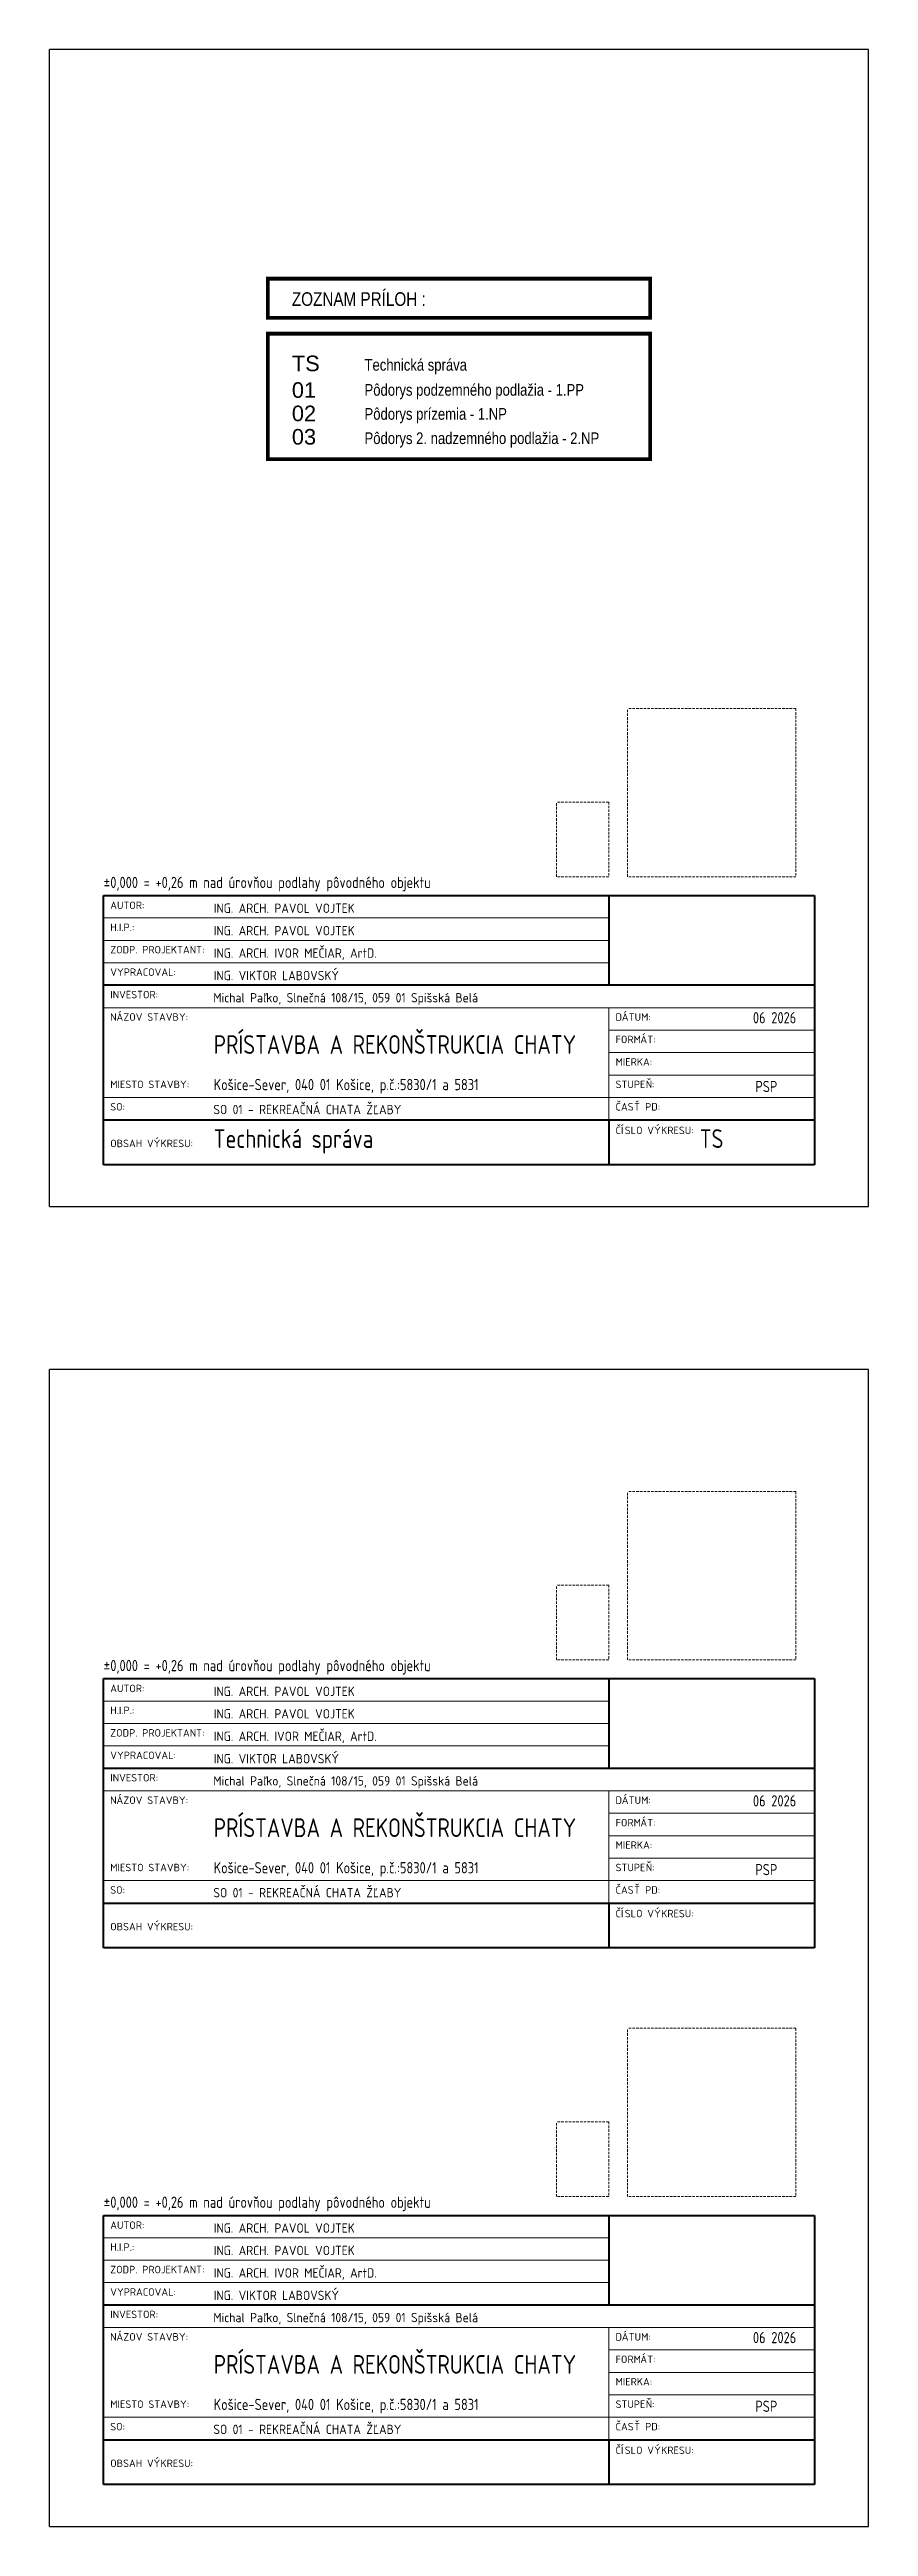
# Model space of a CAD drawing. Header units: millimetres. Extents: x 122211 to 176654, y 13823 to 90794.
# Drawn here: x 160248 to 176654, y 41124 to 90794 of the extents above; entities that cross this region are included whole.
import ezdxf

# ---------------------------------------------------------------- set-up
doc = ezdxf.new("R2010")
doc.units = ezdxf.units.MM
doc.linetypes.add('DASH', pattern=[75, 50, -25])
doc.layers.add('AA_rozpiska', color=7, linetype='Continuous')
doc.layers.add('Rozpiska', color=7, linetype='Continuous')
doc.layers.add('G-ANNO-TTLB', color=6, linetype='Continuous', lineweight=9)
doc.layers.add('G-ANNO-TTLB-WIDE', color=214, linetype='Continuous', lineweight=50)
doc.layers.add('netlac', color=6, linetype='Continuous', plot=False)
doc.styles.add('ARIAL R', font='arial.ttf')
doc.styles.add('ISOCPEUR_2', font='isocpeur.ttf', dxfattribs={"height": 150})
doc.styles.add('ISOCPEUR_3', font='isocpeur.ttf', dxfattribs={"width": 0.8, "height": 320})
doc.styles.add('ISOCPEUR_4', font='isocpeur.ttf', dxfattribs={"width": 0.8, "height": 5})
doc.styles.add('ISOCPEUR_5', font='isocpeur.ttf', dxfattribs={"width": 0.9, "height": 2.5})

msp = doc.modelspace()

# ---------------------------------------------------------------- linework, layer by layer
msp.add_line((176654, 68430), (176654, 89955))
at = {"layer": 'G-ANNO-TTLB', "color": 7, "linetype": 'DASH'}
for p, q in [((171826, 74205), (171826, 77580)), ((175201, 77580), (171826, 77580)), ((175201, 77580), (175201, 74205)), ((170401, 74205), (170401, 75705)), ((171451, 75705), (170401, 75705)), ((171451, 75705), (171451, 74205)), ((171451, 74205), (170401, 74205)), ((175201, 74205), (171826, 74205)), ((171826, 58500), (171826, 61875)), ((175201, 61875), (171826, 61875)), ((175201, 61875), (175201, 58500)), ((170401, 58500), (170401, 60000)), ((171451, 60000), (170401, 60000)), ((171451, 60000), (171451, 58500)), ((171451, 58500), (170401, 58500)), ((175201, 58500), (171826, 58500)), ((171826, 47738), (171826, 51113)), ((175201, 51113), (171826, 51113)), ((175201, 51113), (175201, 47738)), ((170401, 47738), (170401, 49238)), ((171451, 49238), (170401, 49238)), ((171451, 49238), (171451, 47738)), ((171451, 47738), (170401, 47738)), ((175201, 47738), (171826, 47738))]:
    msp.add_line(p, q, dxfattribs=at)
at = {"layer": 'G-ANNO-TTLB', "color": 7}
for p, q in [((171451, 73380), (161326, 73380)), ((171451, 72930), (161326, 72930)), ((171451, 72480), (161326, 72480)), ((175576, 71580), (161326, 71580)), ((171451, 71580), (171451, 69330)), ((175576, 71130), (171451, 71130)), ((175576, 70680), (171451, 70680)), ((175576, 70230), (171451, 70230)), ((175576, 69780), (161326, 69780)), ((171451, 57675), (161326, 57675)), ((171451, 57225), (161326, 57225)), ((171451, 56775), (161326, 56775)), ((175576, 55875), (161326, 55875)), ((171451, 55875), (171451, 53625)), ((175576, 55425), (171451, 55425)), ((175576, 54975), (171451, 54975)), ((175576, 54525), (171451, 54525)), ((175576, 54075), (161326, 54075)), ((171451, 46913), (161326, 46913)), ((171451, 46463), (161326, 46463)), ((171451, 46013), (161326, 46013)), ((175576, 45113), (161326, 45113)), ((171451, 45113), (171451, 42863)), ((175576, 44663), (171451, 44663)), ((175576, 44213), (171451, 44213)), ((175576, 43763), (171451, 43763)), ((175576, 43313), (161326, 43313))]:
    msp.add_line(p, q, dxfattribs=at)
at = {"layer": 'G-ANNO-TTLB-WIDE', "color": 7}
for p, q in [((161326, 73830), (175576, 73830)), ((161326, 68430), (161326, 73830)), ((171451, 73830), (171451, 72030)), ((175576, 73830), (175576, 68430)), ((175576, 72030), (161326, 72030)), ((161326, 69330), (175576, 69330)), ((171451, 69330), (171451, 68430)), ((175576, 68430), (161326, 68430)), ((161326, 58125), (175576, 58125)), ((161326, 52725), (161326, 58125)), ((171451, 58125), (171451, 56325)), ((175576, 58125), (175576, 52725)), ((175576, 56325), (161326, 56325)), ((161326, 53625), (175576, 53625)), ((171451, 53625), (171451, 52725)), ((175576, 52725), (161326, 52725)), ((161326, 47363), (175576, 47363)), ((161326, 41963), (161326, 47363)), ((171451, 47363), (171451, 45563)), ((175576, 47363), (175576, 41963)), ((175576, 45563), (161326, 45563)), ((161326, 42863), (175576, 42863)), ((171451, 42863), (171451, 41963)), ((175576, 41963), (161326, 41963))]:
    msp.add_line(p, q, dxfattribs=at)
at = {"layer": 'netlac'}
for p, q in [((160248, 67591), (160248, 90794)), ((160248, 41124), (160248, 64327))]:
    msp.add_line(p, q, dxfattribs=at)
for points in [[(160248, 67591), (176654, 67591), (176654, 90794), (160248, 90794)], [(160248, 41124), (176654, 41124), (176654, 64327), (160248, 64327)]]:
    msp.add_lwpolyline(points, dxfattribs=at)
at = {"layer": 'Rozpiska', "color": 7, "linetype": 'Continuous', "const_width": 74.8}
for points in [[(164618, 85415), (164618, 86200), (172283, 86200), (172283, 85415)], [(164618, 82578), (164618, 85096), (172283, 85096), (172283, 82578)]]:
    msp.add_lwpolyline(points, close=True, dxfattribs=at)

# ---------------------------------------------------------------- texts
at = {"layer": 'AA_rozpiska', "color": 7, "style": 'ARIAL R', "width": 0.8}
for s, height, p in [('ZOZNAM PRÍLOH :', 273.44, (165102, 85654)), ('Technická správa', 234.38, (166558, 84354)), ('Pôdorys podzemného podlažia - 1.PP ', 234.38, (166558, 83852)), ('Pôdorys prízemia - 1.NP ', 234.38, (166558, 83370)), ('Pôdorys 2. nadzemného podlažia - 2.NP ', 234.38, (166558, 82883))]:
    msp.add_text(s, height=height, dxfattribs=at).set_placement(p)
at = {"layer": 'AA_rozpiska', "color": 7, "style": 'ARIAL R'}
for s, p in [('TS', (165102, 84344)), ('01', (165102, 83810)), ('02', (165102, 83341)), ('03', (165102, 82872))]:
    msp.add_text(s, height=312.5, dxfattribs=at).set_placement(p)
at = {"layer": 'G-ANNO-TTLB', "color": 7, "attachment_point": 1}
for s, insert, char_height, width, style in [('\\fISOCPEUR|b0|i0|c238|p34|;\\W.9;±', (161326, 74205), 225, 167.75, 'ISOCPEUR_3'), ('0,000 = +0,26 m nad úrovňou podlahy pôvodného objektu', (161464, 74205), 225, 8827.44, 'ISOCPEUR_3'), ('AUTOR:', (161463, 73709), 150, 571.2, 'ISOCPEUR_2'), ('ING. ARCH. PAVOL VOJTEK', (163536, 73669), 187.5, 7123.66, 'ISOCPEUR_5'), ('H.I.P.:', (161463, 73268), 150, 571.2, 'ISOCPEUR_2'), ('ING. ARCH. PAVOL VOJTEK', (163536, 73219), 187.5, 7123.66, 'ISOCPEUR_5'), ('ZODP. PROJEKTANT:', (161463, 72818), 150, 2290.82, 'ISOCPEUR_2'), ('ING. ARCH. IVOR MEČIAR, ArtD.', (163536, 72769), 187.5, 7123.66, 'ISOCPEUR_5'), ('VYPRACOVAL:', (161463, 72368), 150, 1611.39, 'ISOCPEUR_2'), ('ING. VIKTOR LABOVSKÝ', (163536, 72319), 187.5, 7123.66, 'ISOCPEUR_5'), ('INVESTOR:', (161463, 71918), 150, 1160.44, 'ISOCPEUR_2'), ('Michal Paľko, Slnečná 108/15, 059 01 Spišská Belá', (163529, 71874), 187.5, 9497.87, 'ISOCPEUR_5'), ('\\fISOCPEUR|b0|i0|c238|p34|;N', (161463, 71468), 150, 150.32, 'ISOCPEUR_2'), ('\\fISOCPEUR|b0|i0|c238|p34|;Á', (161587, 71468), 150, 168.35, 'ISOCPEUR_2'), ('ZOV STAVBY:', (161726, 71468), 150, 1593.35, 'ISOCPEUR_2'), ('PRÍSTAVBA A REKONŠTRUKCIA CHATY', (163536, 71029), 375, 7359.54, 'ISOCPEUR_4'), ('\\fISOCPEUR|b0|i0|c238|p34|;D', (171588, 71468), 150, 150.32, 'ISOCPEUR_2'), ('\\fISOCPEUR|b0|i0|c238|p34|;Á', (171712, 71468), 150, 168.35, 'ISOCPEUR_2'), ('TUM:', (171851, 71468), 150, 523.1, 'ISOCPEUR_2'), ('\\fISOCPEUR|b0|i0|c238|p34|;Á', (172084, 71018), 150, 168.35, 'ISOCPEUR_2'), ('06 2026', (174340, 71492), 225, 1325.79, 'ISOCPEUR_3'), ('FORM', (171588, 71018), 150, 601.27, 'ISOCPEUR_2'), ('MIERKA:', (171588, 70568), 150, 877.85, 'ISOCPEUR_2'), ('T:', (172223, 71018), 150, 204.43, 'ISOCPEUR_2'), ('MIESTO STAVBY:', (161463, 70118), 150, 1930.06, 'ISOCPEUR_2'), ('\\A1;\\pxt24;Košice-Sever, 040 01 Košice, p.č.:5830/1 a 5831', (163536, 70151), 225, 7215.54, 'ISOCPEUR_3'), ('STUPE', (171588, 70118), 150, 733.54, 'ISOCPEUR_2'), ('\\fISOCPEUR|b0|i0|c238|p34|;Ň', (172193, 70118), 150, 150.32, 'ISOCPEUR_2'), ('\\fISOCPEUR|b0|i0|c238|p34|;:', (172317, 70118), 150, 54.11, 'ISOCPEUR_2'), ('SO:', (161463, 69668), 150, 354.75, 'ISOCPEUR_2'), ('SO 01 - REKREAČNÁ CHATA ŽĽABY', (163529, 69632), 187.5, 6551.98, 'ISOCPEUR_5'), ('\\fISOCPEUR|b0|i0|c238|p34|;Č', (171588, 69668), 150, 132.28, 'ISOCPEUR_2'), ('AS', (171697, 69668), 150, 318.67, 'ISOCPEUR_2'), ('\\fISOCPEUR|b0|i0|c238|p34|;Ť', (171960, 69668), 150, 150.32, 'ISOCPEUR_2'), (' PD:', (172084, 69668), 150, 468.99, 'ISOCPEUR_2'), ('Technická správa', (163536, 69142), 375, 7659.59, 'ISOCPEUR_4'), ('\\fISOCPEUR|b0|i0|c238|p34|;Č', (171588, 69195), 150, 132.28, 'ISOCPEUR_2'), ('\\fISOCPEUR|b0|i0|c238|p34|;Í', (171697, 69195), 150, 90.19, 'ISOCPEUR_2'), ('SLO V', (171772, 69195), 150, 715.51, 'ISOCPEUR_2'), ('\\fISOCPEUR|b0|i0|c238|p34|;Ý', (172362, 69195), 150, 168.35, 'ISOCPEUR_2'), ('KRESU:', (172501, 69195), 150, 787.66, 'ISOCPEUR_2'), ('TS', (173275, 69142), 375, 7659.59, 'ISOCPEUR_4'), ('OBSAH V', (161463, 68933), 150, 1052.21, 'ISOCPEUR_2'), ('\\fISOCPEUR|b0|i0|c238|p34|;Ý', (162331, 68933), 150, 168.35, 'ISOCPEUR_2'), ('KRESU:', (162470, 68933), 150, 787.66, 'ISOCPEUR_2'), ('\\fISOCPEUR|b0|i0|c238|p34|;\\W.9;±', (161326, 58500), 225, 167.75, 'ISOCPEUR_3'), ('0,000 = +0,26 m nad úrovňou podlahy pôvodného objektu', (161464, 58500), 225, 8827.44, 'ISOCPEUR_3'), ('AUTOR:', (161463, 58004), 150, 571.2, 'ISOCPEUR_2'), ('ING. ARCH. PAVOL VOJTEK', (163536, 57964), 187.5, 7123.66, 'ISOCPEUR_5'), ('H.I.P.:', (161463, 57563), 150, 571.2, 'ISOCPEUR_2'), ('ING. ARCH. PAVOL VOJTEK', (163536, 57514), 187.5, 7123.66, 'ISOCPEUR_5'), ('ING. ARCH. IVOR MEČIAR, ArtD.', (163536, 57064), 187.5, 7123.66, 'ISOCPEUR_5'), ('ZODP. PROJEKTANT:', (161463, 57113), 150, 2290.82, 'ISOCPEUR_2'), ('VYPRACOVAL:', (161463, 56663), 150, 1611.39, 'ISOCPEUR_2'), ('ING. VIKTOR LABOVSKÝ', (163536, 56614), 187.5, 7123.66, 'ISOCPEUR_5'), ('INVESTOR:', (161463, 56213), 150, 1160.44, 'ISOCPEUR_2'), ('Michal Paľko, Slnečná 108/15, 059 01 Spišská Belá', (163529, 56169), 187.5, 9497.87, 'ISOCPEUR_5'), ('\\fISOCPEUR|b0|i0|c238|p34|;N', (161463, 55763), 150, 150.32, 'ISOCPEUR_2'), ('\\fISOCPEUR|b0|i0|c238|p34|;Á', (161587, 55763), 150, 168.35, 'ISOCPEUR_2'), ('ZOV STAVBY:', (161726, 55763), 150, 1593.35, 'ISOCPEUR_2'), ('\\fISOCPEUR|b0|i0|c238|p34|;D', (171588, 55763), 150, 150.32, 'ISOCPEUR_2'), ('\\fISOCPEUR|b0|i0|c238|p34|;Á', (171712, 55763), 150, 168.35, 'ISOCPEUR_2'), ('TUM:', (171851, 55763), 150, 523.1, 'ISOCPEUR_2'), ('06 2026', (174340, 55787), 225, 1325.79, 'ISOCPEUR_3'), ('PRÍSTAVBA A REKONŠTRUKCIA CHATY', (163536, 55324), 375, 7359.54, 'ISOCPEUR_4'), ('FORM', (171588, 55313), 150, 601.27, 'ISOCPEUR_2'), ('\\fISOCPEUR|b0|i0|c238|p34|;Á', (172084, 55313), 150, 168.35, 'ISOCPEUR_2'), ('T:', (172223, 55313), 150, 204.43, 'ISOCPEUR_2'), ('MIERKA:', (171588, 54863), 150, 877.85, 'ISOCPEUR_2'), ('MIESTO STAVBY:', (161463, 54413), 150, 1930.06, 'ISOCPEUR_2'), ('\\A1;\\pxt24;Košice-Sever, 040 01 Košice, p.č.:5830/1 a 5831', (163536, 54446), 225, 7215.54, 'ISOCPEUR_3'), ('STUPE', (171588, 54413), 150, 733.54, 'ISOCPEUR_2'), ('\\fISOCPEUR|b0|i0|c238|p34|;Ň', (172193, 54413), 150, 150.32, 'ISOCPEUR_2'), ('\\fISOCPEUR|b0|i0|c238|p34|;:', (172317, 54413), 150, 54.11, 'ISOCPEUR_2'), ('SO:', (161463, 53963), 150, 354.75, 'ISOCPEUR_2'), ('SO 01 - REKREAČNÁ CHATA ŽĽABY', (163529, 53927), 187.5, 6551.98, 'ISOCPEUR_5'), ('\\fISOCPEUR|b0|i0|c238|p34|;Č', (171588, 53963), 150, 132.28, 'ISOCPEUR_2'), ('AS', (171697, 53963), 150, 318.67, 'ISOCPEUR_2'), ('\\fISOCPEUR|b0|i0|c238|p34|;Ť', (171960, 53963), 150, 150.32, 'ISOCPEUR_2'), (' PD:', (172084, 53963), 150, 468.99, 'ISOCPEUR_2'), ('OBSAH V', (161463, 53228), 150, 1052.21, 'ISOCPEUR_2'), ('\\fISOCPEUR|b0|i0|c238|p34|;Ý', (162331, 53228), 150, 168.35, 'ISOCPEUR_2'), ('KRESU:', (162470, 53228), 150, 787.66, 'ISOCPEUR_2'), ('\\fISOCPEUR|b0|i0|c238|p34|;Č', (171588, 53490), 150, 132.28, 'ISOCPEUR_2'), ('\\fISOCPEUR|b0|i0|c238|p34|;Í', (171697, 53490), 150, 90.19, 'ISOCPEUR_2'), ('SLO V', (171772, 53490), 150, 715.51, 'ISOCPEUR_2'), ('\\fISOCPEUR|b0|i0|c238|p34|;Ý', (172362, 53490), 150, 168.35, 'ISOCPEUR_2'), ('KRESU:', (172501, 53490), 150, 787.66, 'ISOCPEUR_2'), ('\\fISOCPEUR|b0|i0|c238|p34|;\\W.9;±', (161326, 47738), 225, 167.75, 'ISOCPEUR_3'), ('0,000 = +0,26 m nad úrovňou podlahy pôvodného objektu', (161464, 47738), 225, 8827.44, 'ISOCPEUR_3'), ('AUTOR:', (161463, 47241), 150, 571.2, 'ISOCPEUR_2'), ('ING. ARCH. PAVOL VOJTEK', (163536, 47202), 187.5, 7123.66, 'ISOCPEUR_5'), ('H.I.P.:', (161463, 46801), 150, 571.2, 'ISOCPEUR_2'), ('ING. ARCH. PAVOL VOJTEK', (163536, 46752), 187.5, 7123.66, 'ISOCPEUR_5'), ('ZODP. PROJEKTANT:', (161463, 46351), 150, 2290.82, 'ISOCPEUR_2'), ('ING. ARCH. IVOR MEČIAR, ArtD.', (163536, 46302), 187.5, 7123.66, 'ISOCPEUR_5'), ('VYPRACOVAL:', (161463, 45901), 150, 1611.39, 'ISOCPEUR_2'), ('ING. VIKTOR LABOVSKÝ', (163536, 45852), 187.5, 7123.66, 'ISOCPEUR_5'), ('INVESTOR:', (161463, 45451), 150, 1160.44, 'ISOCPEUR_2'), ('Michal Paľko, Slnečná 108/15, 059 01 Spišská Belá', (163529, 45407), 187.5, 9497.87, 'ISOCPEUR_5'), ('\\fISOCPEUR|b0|i0|c238|p34|;N', (161463, 45001), 150, 150.32, 'ISOCPEUR_2'), ('\\fISOCPEUR|b0|i0|c238|p34|;Á', (161587, 45001), 150, 168.35, 'ISOCPEUR_2'), ('ZOV STAVBY:', (161726, 45001), 150, 1593.35, 'ISOCPEUR_2'), ('\\fISOCPEUR|b0|i0|c238|p34|;D', (171588, 45001), 150, 150.32, 'ISOCPEUR_2'), ('\\fISOCPEUR|b0|i0|c238|p34|;Á', (171712, 45001), 150, 168.35, 'ISOCPEUR_2'), ('TUM:', (171851, 45001), 150, 523.1, 'ISOCPEUR_2'), ('06 2026', (174340, 45024), 225, 1325.79, 'ISOCPEUR_3'), ('PRÍSTAVBA A REKONŠTRUKCIA CHATY', (163536, 44561), 375, 7359.54, 'ISOCPEUR_4'), ('FORM', (171588, 44551), 150, 601.27, 'ISOCPEUR_2'), ('\\fISOCPEUR|b0|i0|c238|p34|;Á', (172084, 44551), 150, 168.35, 'ISOCPEUR_2'), ('T:', (172223, 44551), 150, 204.43, 'ISOCPEUR_2'), ('MIERKA:', (171588, 44101), 150, 877.85, 'ISOCPEUR_2'), ('MIESTO STAVBY:', (161463, 43651), 150, 1930.06, 'ISOCPEUR_2'), ('SO 01 - REKREAČNÁ CHATA ŽĽABY', (163529, 43165), 187.5, 6551.98, 'ISOCPEUR_5'), ('\\A1;\\pxt24;Košice-Sever, 040 01 Košice, p.č.:5830/1 a 5831', (163536, 43684), 225, 7215.54, 'ISOCPEUR_3'), ('STUPE', (171588, 43651), 150, 733.54, 'ISOCPEUR_2'), ('\\fISOCPEUR|b0|i0|c238|p34|;Č', (171588, 43201), 150, 132.28, 'ISOCPEUR_2'), ('\\fISOCPEUR|b0|i0|c238|p34|;Ť', (171960, 43201), 150, 150.32, 'ISOCPEUR_2'), ('\\fISOCPEUR|b0|i0|c238|p34|;Ň', (172193, 43651), 150, 150.32, 'ISOCPEUR_2'), ('\\fISOCPEUR|b0|i0|c238|p34|;:', (172317, 43651), 150, 54.11, 'ISOCPEUR_2'), ('SO:', (161463, 43201), 150, 354.75, 'ISOCPEUR_2'), ('\\fISOCPEUR|b0|i0|c238|p34|;Č', (171588, 42727), 150, 132.28, 'ISOCPEUR_2'), ('\\fISOCPEUR|b0|i0|c238|p34|;Í', (171697, 42727), 150, 90.19, 'ISOCPEUR_2'), ('AS', (171697, 43201), 150, 318.67, 'ISOCPEUR_2'), ('SLO V', (171772, 42727), 150, 715.51, 'ISOCPEUR_2'), (' PD:', (172084, 43201), 150, 468.99, 'ISOCPEUR_2'), ('\\fISOCPEUR|b0|i0|c238|p34|;Ý', (172362, 42727), 150, 168.35, 'ISOCPEUR_2'), ('KRESU:', (172501, 42727), 150, 787.66, 'ISOCPEUR_2'), ('OBSAH V', (161463, 42466), 150, 1052.21, 'ISOCPEUR_2'), ('\\fISOCPEUR|b0|i0|c238|p34|;Ý', (162331, 42466), 150, 168.35, 'ISOCPEUR_2'), ('KRESU:', (162470, 42466), 150, 787.66, 'ISOCPEUR_2')]:
    msp.add_mtext(s, dxfattribs=dict(at, insert=insert, char_height=char_height, width=width, style=style))
at = {"layer": 'G-ANNO-TTLB', "color": 0, "char_height": 225, "width": 2099.62, "attachment_point": 1, "style": 'ISOCPEUR_3'}
for s, insert in [('PSP', (174389, 70113)), ('PSP', (174389, 54408)), ('\\pxt4;PSP', (174389, 43646))]:
    msp.add_mtext(s, dxfattribs=dict(at, insert=insert))

doc.saveas('drawing.dxf')
